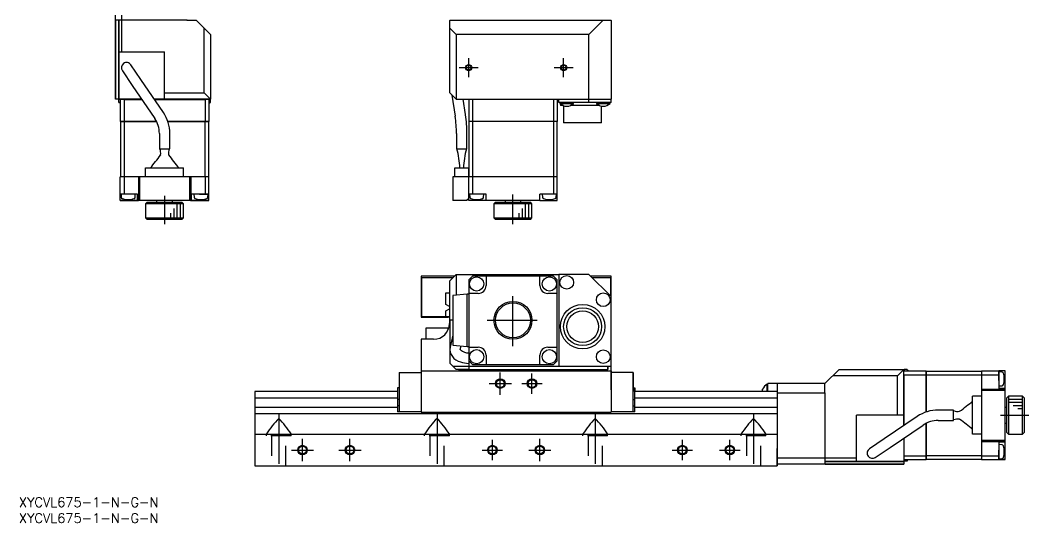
# Model space of a CAD drawing. Extents: x -1 to 660, y -8 to 406.
# Drawn here: x 0.4 to 319, y -8 to 150.9 of the extents above; entities that cross this region are included whole.
import ezdxf

# ---------------------------------------------------------------- set-up
doc = ezdxf.new("R2010")
doc.units = 0
doc.header["$LTSCALE"] = 0.5
doc.linetypes.add('CENTER', pattern=[50.8, 31.75, -6.35, 6.35, -6.35])
doc.linetypes.add('DASHED', pattern=[19.05, 12.7, -6.35])
for name, color, linetype in [('MSM_CENTER', 1, 'CENTER'), ('MSM_CONTINUOUS', 7, 'CONTINUOUS'), ('MSM_DASHED', 4, 'DASHED'), ('MSM_NARROW', 5, 'CONTINUOUS'), ('MSM_PART_NUMBER', 7, 'CONTINUOUS')]:
    doc.layers.add(name, color=color, linetype=linetype)
doc.styles.get("Standard").update_dxf_attribs({"font": 'txt.shx', "height": 3, "bigfont": 'bigfont.shx'})

# ---------------------------------------------------------------- blocks, each defined once
blk = doc.blocks.new('*U2')
at = {"layer": 'MSM_PART_NUMBER'}
blk.add_text('XYCVL675-1-N-G-N', height=3, dxfattribs=at).set_placement((0, -3))
blk = doc.blocks.new('*U3')
at = {"layer": 'MSM_PART_NUMBER'}
blk.add_text('XYCVL675-1-N-G-N', height=3, dxfattribs=at).set_placement((0, -8))

msp = doc.modelspace()

# ---------------------------------------------------------------- linework, layer by layer
at = {"layer": 'MSM_CENTER'}
for p, q in [((142.06, 132.87), (142.06, 138.87)), ((172.06, 132.87), (172.06, 138.87)), ((139.06, 135.87), (145.06, 135.87)), ((169.06, 135.87), (175.06, 135.87)), ((156.06, 86.42), (156.06, 95.82)), ((46, 95.32), (46, 86.42)), ((156.06, 47.8), (156.06, 64.2)), ((147.86, 56), (164.26, 56)), ((152.06, 32.5), (152.06, 39.5)), ((162.06, 32.77), (162.06, 39.23)), ((148.56, 36), (155.56, 36)), ((158.83, 36), (165.29, 36)), ((82.06, 26.5), (82.06, 8)), ((132.06, 26.5), (132.06, 8)), ((182.06, 26.5), (182.06, 8)), ((232.06, 26.5), (232.06, 8)), ((310.11, 26), (319.01, 26)), ((89.56, 11.5), (89.56, 18.5)), ((104.56, 11.5), (104.56, 18.5)), ((149.56, 11.77), (149.56, 18.23)), ((164.56, 11.5), (164.56, 18.5)), ((209.56, 11.77), (209.56, 18.23)), ((224.56, 11.77), (224.56, 18.23)), ((86.06, 15), (93.06, 15)), ((101.06, 15), (108.06, 15)), ((146.33, 15), (152.79, 15)), ((161.06, 15), (168.06, 15)), ((206.33, 15), (212.79, 15)), ((221.33, 15), (227.79, 15))]:
    msp.add_line(p, q, dxfattribs=at)
at = {"layer": 'MSM_CONTINUOUS'}
for p, q in [((30.5, 125.87), (30.5, 165.87)), ((32.5, 140.87), (32.5, 165.87)), ((53.11, 150.87), (30.5, 150.87)), ((30.5, 150.77), (30.5, 125.87)), ((31.4, 150.87), (31.4, 125.87)), ((31.5, 150.87), (31.5, 125.87)), ((53, 150.87), (56, 150.87)), ((56, 150.87), (56.1, 150.77)), ((58.5, 148.37), (56.1, 150.77)), ((136.16, 150.87), (136.06, 150.77)), ((136.16, 150.87), (136.06, 150.77)), ((136.06, 127.87), (136.06, 150.77)), ((136.06, 148.37), (136.06, 150.77)), ((136.16, 150.87), (156.19, 150.87)), ((139.06, 150.87), (156.19, 150.87)), ((156.19, 150.87), (184.56, 150.87)), ((156.19, 150.87), (184.06, 150.87)), ((184.56, 150.87), (180.06, 146.37)), ((184.56, 150.87), (187.06, 150.87)), ((187.06, 150.77), (186.96, 150.87)), ((187.06, 150.77), (187.06, 125.87)), ((58.5, 127.87), (58.5, 148.37)), ((60.5, 146.37), (58.5, 148.37)), ((138.06, 146.37), (136.06, 148.37)), ((60.5, 146.37), (60.5, 125.87)), ((138.06, 146.37), (138.06, 125.87)), ((180.06, 146.37), (138.06, 146.37)), ((180.06, 125.87), (180.06, 146.37)), ((31.5, 140.87), (46, 140.87)), ((46, 125.87), (46, 140.87)), ((136.06, 127.87), (136.06, 140.87)), ((32.66, 134.9), (35.8, 130.26)), ((38.54, 132.12), (35.39, 136.75)), ((45.62, 121.67), (38.54, 132.12)), ((35.8, 130.26), (42.89, 119.82)), ((46, 127.87), (58.5, 127.87)), ((58.5, 127.87), (60.5, 125.87)), ((136.06, 127.87), (138.06, 125.87)), ((138.06, 125.87), (136.06, 127.87)), ((31.4, 125.87), (30.5, 125.87)), ((31.4, 125.87), (30.5, 125.87)), ((31.4, 125.87), (31.5, 125.97)), ((31.4, 125.87), (31.5, 125.97)), ((31.5, 125.87), (31.5, 125.97)), ((31.6, 125.87), (31.5, 125.87)), ((31.5, 125.77), (31.6, 125.87)), ((38.79, 125.87), (31.5, 125.87)), ((31.5, 124.87), (31.5, 125.77)), ((31.5, 124.87), (31.5, 125.77)), ((32, 125.77), (31.5, 125.77)), ((31.5, 124.87), (32, 124.87)), ((32, 124.87), (31.5, 124.87)), ((31.6, 125.87), (38.79, 125.87)), ((32, 125.87), (32, 118.87)), ((38.79, 125.87), (32.4, 125.87)), ((33.2, 125.77), (33.1, 125.87)), ((33.2, 125.77), (33.2, 118.87)), ((33.2, 125.77), (38.85, 125.77)), ((60.5, 125.87), (42.77, 125.87)), ((42.77, 125.87), (60.4, 125.87)), ((42.77, 125.87), (60.5, 125.87)), ((42.84, 125.77), (58.8, 125.77)), ((58.9, 125.87), (58.8, 125.77)), ((58.8, 125.77), (58.8, 118.87)), ((60, 125.87), (60, 118.87)), ((60.5, 125.77), (60, 125.77)), ((60.5, 124.87), (60, 124.87)), ((60, 124.87), (60.5, 124.87)), ((60, 124.57), (60.15, 124.57)), ((60.15, 124.57), (60.15, 124.87)), ((60.4, 125.87), (60.5, 125.77)), ((60.5, 124.87), (60.5, 125.77)), ((136.77, 127.16), (137.82, 120.48)), ((138.06, 125.87), (180.06, 125.87)), ((141.08, 121), (140.31, 125.87)), ((142.16, 125.87), (142.06, 125.77)), ((142.06, 125.77), (142.06, 118.87)), ((143.26, 125.87), (143.26, 118.87)), ((168.86, 125.87), (168.86, 118.87)), ((170.06, 125.87), (170.06, 118.87)), ((170.56, 125.77), (170.66, 125.87)), ((170.56, 124.87), (170.56, 125.77)), ((180.06, 125.77), (170.56, 125.77)), ((180.06, 124.87), (170.56, 124.87)), ((170.91, 124.87), (170.91, 124.57)), ((170.91, 124.57), (175.21, 124.57)), ((171.06, 124.43), (171.06, 123.87)), ((175.21, 124.57), (175.21, 124.87)), ((180.02, 125.87), (180.06, 125.77)), ((180.06, 125.87), (187.06, 125.87)), ((180.06, 124.87), (180.06, 125.77)), ((187.06, 125.77), (180.06, 125.77)), ((187.06, 124.87), (180.06, 124.87)), ((182.41, 124.87), (182.41, 124.57)), ((182.41, 124.57), (184.56, 124.57)), ((184.56, 124.57), (186.71, 124.57)), ((186.71, 124.57), (186.71, 124.87)), ((186.96, 125.87), (187.06, 125.77)), ((187.06, 124.87), (187.06, 125.77)), ((171.98, 123.87), (171.06, 123.87)), ((172.06, 123.84), (172.06, 118.37)), ((183.48, 123.87), (174.14, 123.87)), ((184.06, 118.37), (184.06, 123.71)), ((32, 118.87), (43.44, 118.87)), ((43.44, 118.87), (32, 118.87)), ((32.1, 118.87), (32.1, 101.37)), ((33.24, 118.87), (33.24, 101.37)), ((60, 118.87), (47.01, 118.87)), ((47.01, 118.87), (60, 118.87)), ((58.76, 118.87), (58.76, 101.37)), ((59.9, 118.87), (59.9, 101.37)), ((143.26, 118.87), (142.06, 118.87)), ((142.16, 118.87), (142.16, 101.37)), ((168.86, 118.87), (143.26, 118.87)), ((143.3, 118.87), (143.3, 101.37)), ((168.82, 118.87), (168.82, 101.37)), ((170.06, 118.87), (168.86, 118.87)), ((169.96, 118.87), (169.96, 101.37)), ((184.06, 118.37), (172.06, 118.37)), ((44.35, 115.03), (44.35, 110.17)), ((47.65, 110.17), (47.65, 115.03)), ((138.21, 115.03), (138.21, 110.17)), ((141.51, 110.17), (141.51, 115.03)), ((44.35, 110.17), (47.65, 110.17)), ((138.21, 110.17), (141.51, 110.17)), ((44.74, 108.31), (44.7, 108.22)), ((40, 101.37), (40, 104.17)), ((40, 104.17), (52, 104.17)), ((52, 101.37), (52, 104.17)), ((137.66, 101.37), (137.66, 104.17)), ((137.66, 104.17), (142.06, 104.17)), ((142.06, 93.87), (142.06, 104.17)), ((60, 101.37), (32, 101.37)), ((32, 93.87), (32, 101.37)), ((33.2, 101.37), (33.2, 95.87)), ((37.75, 101.37), (37.75, 94.17)), ((38.1, 101.37), (38.1, 93.87)), ((53.9, 101.37), (53.9, 93.87)), ((54.25, 101.37), (54.25, 94.17)), ((58.8, 101.37), (58.8, 95.87)), ((60, 93.87), (60, 101.37)), ((143.26, 101.37), (137.06, 101.37)), ((137.06, 101.37), (137.06, 93.87)), ((143.26, 101.37), (143.26, 95.87)), ((168.86, 101.37), (143.26, 101.37)), ((168.86, 101.37), (168.86, 95.87)), ((170.06, 101.37), (168.86, 101.37)), ((170.06, 93.87), (170.06, 101.37)), ((37.5, 95.87), (32, 95.87)), ((32.25, 95.87), (32.34, 94.88)), ((36.66, 94.88), (36.75, 95.87)), ((37.5, 93.87), (37.5, 95.87)), ((60, 95.87), (54.5, 95.87)), ((54.5, 93.87), (54.5, 95.87)), ((55.25, 95.87), (55.34, 94.88)), ((57, 95.87), (59.75, 95.87)), ((59.66, 94.88), (59.75, 95.87)), ((59.75, 95.87), (60, 95.87)), ((147.56, 95.87), (142.06, 95.87)), ((142.31, 95.87), (142.39, 94.88)), ((146.72, 94.88), (146.81, 95.87)), ((147.56, 93.87), (147.56, 95.87)), ((170.06, 95.87), (164.56, 95.87)), ((164.56, 93.87), (164.56, 95.87)), ((165.31, 95.87), (165.39, 94.88)), ((169.72, 94.88), (169.81, 95.87)), ((32, 93.87), (37.78, 93.87)), ((60, 93.87), (32, 93.87)), ((37.75, 94.17), (37.78, 94.17)), ((37.78, 93.87), (37.78, 94.17)), ((40.5, 93.37), (40, 92.87)), ((40, 92.87), (40, 88.37)), ((52, 92.87), (40, 92.87)), ((40.5, 93.37), (51.5, 93.37)), ((43.5, 93.87), (43.5, 93.37)), ((48.5, 93.37), (48.5, 93.87)), ((52, 92.87), (51.5, 93.37)), ((52, 88.37), (52, 92.87)), ((54.25, 94.17), (54.22, 94.17)), ((54.22, 93.87), (54.22, 94.17)), ((54.22, 93.87), (60, 93.87)), ((141.56, 93.87), (137.06, 93.87)), ((142.06, 94.17), (141.56, 94.17)), ((141.56, 93.87), (141.56, 94.17)), ((147.56, 93.87), (142.06, 93.87)), ((164.56, 93.87), (147.56, 93.87)), ((150.56, 93.37), (150.06, 92.87)), ((162.06, 92.87), (150.06, 92.87)), ((150.06, 92.87), (150.06, 88.37)), ((150.56, 93.37), (161.56, 93.37)), ((153.56, 93.87), (153.56, 93.37)), ((158.56, 93.37), (158.56, 93.87)), ((162.06, 92.87), (161.56, 93.37)), ((162.06, 88.37), (162.06, 92.87)), ((164.56, 93.87), (170.06, 93.87)), ((40, 88.37), (40.5, 87.87)), ((40, 88.37), (52, 88.37)), ((51.5, 87.87), (40.5, 87.87)), ((51.5, 87.87), (52, 88.37)), ((150.06, 88.37), (162.06, 88.37)), ((150.06, 88.37), (150.56, 87.87)), ((161.56, 87.87), (150.56, 87.87)), ((161.56, 87.87), (162.06, 88.37)), ((136.06, 68.5), (138.06, 70.5)), ((138.06, 70.5), (170.56, 70.5)), ((138.06, 70.5), (138.06, 63.97)), ((170.56, 70.5), (170.56, 41.5)), ((180.06, 70.5), (170.56, 70.5)), ((187.06, 63.5), (180.06, 70.5)), ((127.06, 70), (127.06, 57)), ((137.56, 70), (127.06, 70)), ((127.26, 57.1), (127.26, 69.5)), ((127.26, 69.5), (137.06, 69.5)), ((136.06, 56), (136.06, 68.5)), ((143.26, 70), (142.06, 68.8)), ((142.06, 68.8), (142.06, 43.2)), ((147.56, 70), (143.26, 70)), ((147.56, 70), (147.56, 67)), ((164.56, 70), (147.56, 70)), ((164.56, 67), (164.56, 70)), ((168.86, 70), (164.56, 70)), ((170.06, 68.8), (168.86, 70)), ((170.06, 43.2), (170.06, 68.8)), ((187.06, 70), (180.56, 70)), ((181.06, 69.5), (186.86, 69.5)), ((186.86, 69.5), (186.86, 63.7)), ((186.86, 69.5), (186.86, 63.7)), ((187.06, 67.5), (187.06, 70)), ((187.06, 63.5), (187.06, 70)), ((134.86, 61.02), (134.86, 64.7)), ((134.86, 64.7), (136.06, 64.7)), ((141.56, 64.22), (137.06, 63.9)), ((137.06, 63.9), (137.06, 48.1)), ((142.06, 64.25), (141.56, 64.22)), ((141.56, 47.78), (141.56, 64.22)), ((145.06, 64.5), (142.06, 64.5)), ((170.06, 64.5), (167.06, 64.5)), ((187.06, 63.5), (187.06, 64.5)), ((136.05, 60.34), (134.86, 61.02)), ((187.06, 41.5), (187.06, 63.5)), ((134.86, 58.98), (136.05, 59.66)), ((134.86, 57.1), (134.86, 58.98)), ((127.06, 57), (135.66, 57)), ((136.06, 57.1), (127.26, 57.1)), ((135.66, 57), (135.66, 57.1)), ((135.66, 57), (135.66, 57.1)), ((135.96, 56.5), (135.96, 55)), ((135.96, 56.5), (136.06, 56.5)), ((136.06, 56), (136.06, 42.5)), ((137.06, 56), (136.06, 56)), ((135.56, 53.5), (128.56, 53.5)), ((128.56, 53.5), (128.56, 50)), ((135.56, 53.04), (135.56, 53.5)), ((137.06, 51.26), (136.19, 47.54)), ((127.06, 50), (127.06, 40)), ((130.96, 50), (127.06, 50)), ((137.06, 48.1), (141.56, 47.78)), ((139.41, 46.8), (139.67, 47.92)), ((139.45, 46.73), (139.41, 46.81)), ((139.53, 46.63), (139.45, 46.73)), ((141.56, 47.78), (142.06, 47.75)), ((142.06, 47.5), (145.06, 47.5)), ((147.56, 45), (147.56, 42)), ((164.56, 42), (164.56, 45)), ((167.06, 47.5), (170.06, 47.5)), ((136.06, 42.5), (137.06, 41.5)), ((137.06, 41.5), (142.06, 41.5)), ((137.06, 41.5), (138.06, 40.5)), ((142.06, 43.2), (143.26, 42)), ((142.06, 43.2), (142.06, 41.5)), ((142.06, 41.5), (170.56, 41.5)), ((142.06, 41.4), (142.16, 41.5)), ((143.26, 42), (147.56, 42)), ((147.56, 42), (164.56, 42)), ((164.56, 42), (168.86, 42)), ((168.86, 42), (170.06, 43.2)), ((170.56, 41.5), (187.06, 41.5)), ((186.06, 41.5), (186.06, 40.5)), ((186.06, 40.5), (186.06, 41.5)), ((187.06, 40), (187.06, 41.5)), ((187.06, 40), (187.06, 41.5)), ((120.06, 39.5), (120.06, 27.1)), ((120.06, 39.5), (127.06, 39.5)), ((127.06, 40), (139.06, 40)), ((127.06, 40), (127.06, 27)), ((142.06, 40.5), (138.06, 40.5)), ((139.06, 40.3), (175.06, 40.3)), ((139.06, 40), (139.06, 40.3)), ((139.06, 40), (139.06, 40.3)), ((139.06, 40), (187.06, 40)), ((142.06, 41.4), (142.06, 40.5)), ((186.06, 41.4), (142.06, 41.4)), ((142.06, 40.5), (186.06, 40.5)), ((175.06, 40.3), (175.06, 40)), ((187.06, 40), (187.06, 27)), ((187.06, 40), (187.06, 39.65)), ((187.06, 34), (187.06, 40)), ((194.06, 39.5), (187.06, 39.5)), ((194.06, 27.1), (194.06, 39.5)), ((194.06, 39.5), (194.06, 33.5)), ((259.06, 40.5), (254.66, 36.1)), ((277.56, 38.5), (257.06, 38.5)), ((259.06, 40.5), (279.56, 40.5)), ((277.56, 38.5), (279.56, 40.5)), ((277.56, 26), (277.56, 38.5)), ((279.56, 22.77), (279.56, 40.5)), ((279.56, 40.4), (279.66, 40.5)), ((279.56, 22.77), (279.56, 40.5)), ((279.56, 40), (286.56, 40)), ((279.56, 38.9), (279.66, 38.8)), ((279.66, 40.5), (279.66, 40)), ((280.56, 40.5), (279.66, 40.5)), ((279.66, 38.8), (286.56, 38.8)), ((279.66, 22.84), (279.66, 38.8)), ((280.56, 40.5), (280.56, 40)), ((280.85, 40.15), (280.56, 40.15)), ((280.85, 40), (280.85, 40.15)), ((286.56, 40), (286.56, 27.01)), ((286.56, 27.01), (286.56, 40)), ((286.56, 39.9), (304.06, 39.9)), ((286.56, 38.76), (304.06, 38.76)), ((304.06, 40), (304.06, 12)), ((304.06, 40), (309.56, 40)), ((304.06, 38.8), (309.56, 38.8)), ((309.56, 40), (309.56, 34.5)), ((311.56, 40), (309.56, 40)), ((309.56, 37), (309.56, 40)), ((310.54, 39.66), (309.56, 39.75)), ((311.56, 37), (311.56, 40)), ((236.36, 33.5), (236.36, 35.85)), ((236.56, 35.85), (236.36, 35.85)), ((254.56, 36), (236.56, 36)), ((236.56, 33.5), (236.56, 36)), ((239.56, 36), (239.56, 10)), ((254.56, 36), (254.66, 36.1)), ((254.56, 33), (254.56, 36)), ((309.56, 35.25), (310.54, 35.34)), ((311.56, 34.22), (311.56, 37)), ((311.56, 15), (311.56, 37)), ((74.56, 33.5), (74.56, 10)), ((119.56, 33.5), (74.56, 33.5)), ((119.56, 34.7), (119.56, 27.1)), ((120.06, 34.7), (119.56, 34.7)), ((194.06, 34.7), (194.56, 34.7)), ((194.56, 27.1), (194.56, 34.7)), ((194.56, 34.7), (194.56, 33.5)), ((239.56, 33.5), (194.56, 33.5)), ((234.91, 33.5), (234.91, 34.22)), ((254.56, 33), (239.56, 33)), ((254.56, 33.11), (254.56, 10.5)), ((301.26, 20), (301.26, 32)), ((304.06, 32), (301.26, 32)), ((304.06, 34.25), (311.26, 34.25)), ((304.06, 33.9), (311.56, 33.9)), ((311.56, 34.5), (309.56, 34.5)), ((311.26, 34.25), (311.26, 34.22)), ((311.56, 34.22), (311.26, 34.22)), ((312.56, 32), (312.06, 31.5)), ((317.06, 32), (312.56, 32)), ((312.56, 32), (312.56, 20)), ((317.56, 31.5), (317.06, 32)), ((317.06, 20), (317.06, 32)), ((74.56, 31.54), (119.56, 31.54)), ((120.06, 31.02), (119.56, 31.02)), ((120.06, 28.98), (119.56, 28.98)), ((194.06, 31.02), (194.56, 31.02)), ((194.06, 28.98), (194.56, 28.98)), ((194.56, 31.54), (239.56, 31.54)), ((312.06, 20.5), (312.06, 31.5)), ((317.56, 31.5), (317.56, 20.5)), ((119.56, 28.46), (74.56, 28.46)), ((239.56, 26.5), (74.56, 26.5)), ((127.06, 27.1), (119.56, 27.1)), ((127.06, 27), (187.06, 27)), ((194.56, 27.1), (187.06, 27.1)), ((239.56, 28.46), (194.56, 28.46)), ((279.56, 26), (264.56, 26)), ((264.56, 11.5), (264.56, 26)), ((283.76, 25.62), (273.31, 18.54)), ((295.26, 27.65), (290.4, 27.65)), ((295.26, 24.35), (295.26, 27.65)), ((312.06, 28.5), (311.56, 28.5)), ((275.16, 15.8), (285.61, 22.89)), ((286.56, 12), (286.56, 23.44)), ((286.56, 23.44), (286.56, 12)), ((290.4, 24.35), (295.26, 24.35)), ((297.11, 24.74), (297.2, 24.7)), ((311.56, 23.5), (312.06, 23.5)), ((74.56, 20), (239.56, 20)), ((78.32, 20), (78.16, 20.13)), ((85.8, 20), (85.96, 20.13)), ((128.32, 20), (128.16, 20.13)), ((135.8, 20), (135.96, 20.13)), ((178.32, 20), (178.16, 20.13)), ((185.8, 20), (185.96, 20.13)), ((228.32, 20), (228.16, 20.13)), ((235.8, 20), (235.96, 20.13)), ((304.06, 20), (301.26, 20)), ((312.06, 20.5), (312.56, 20)), ((312.56, 20), (317.06, 20)), ((317.06, 20), (317.56, 20.5)), ((273.31, 18.54), (268.67, 15.39)), ((279.56, 18.79), (279.56, 11.5)), ((279.56, 18.79), (279.56, 11.5)), ((279.66, 13.2), (279.66, 18.85)), ((304.06, 18.1), (311.56, 18.1)), ((304.06, 17.75), (311.26, 17.75)), ((311.56, 17.5), (309.56, 17.5)), ((309.56, 17.5), (309.56, 12)), ((310.54, 16.66), (309.56, 16.75)), ((311.56, 17.78), (311.26, 17.78)), ((311.26, 17.78), (311.26, 17.75)), ((311.56, 17.5), (311.56, 17.78)), ((311.56, 15), (311.56, 17.5)), ((239.56, 10), (239.56, 15.5)), ((270.52, 12.66), (275.16, 15.8)), ((279.66, 13.2), (279.56, 13.1)), ((279.66, 13.2), (286.56, 13.2)), ((286.56, 13.24), (304.06, 13.24)), ((304.06, 13.2), (309.56, 13.2)), ((309.56, 12), (309.56, 15)), ((311.56, 12), (311.56, 15)), ((74.56, 10), (239.56, 10)), ((239.56, 12.5), (264.56, 12.5)), ((279.56, 10.5), (239.56, 10.5)), ((254.56, 11.5), (279.56, 11.5)), ((254.56, 11.4), (279.56, 11.4)), ((254.66, 10.5), (279.56, 10.5)), ((279.56, 11.5), (279.46, 11.5)), ((279.56, 11.4), (279.46, 11.5)), ((279.56, 11.4), (279.46, 11.5)), ((279.56, 12), (286.56, 12)), ((279.56, 12), (286.56, 12)), ((279.66, 11.5), (279.56, 11.6)), ((279.56, 11.4), (279.56, 10.5)), ((279.56, 11.4), (279.56, 10.5)), ((279.66, 12), (279.66, 11.5)), ((280.56, 11.5), (279.66, 11.5)), ((280.56, 12), (280.56, 11.5)), ((286.56, 12.1), (304.06, 12.1)), ((286.56, 12.1), (304.06, 12.1)), ((304.06, 12), (309.56, 12)), ((304.06, 12), (311.56, 12)), ((309.56, 12.25), (310.54, 12.34)), ((311.56, 12), (309.56, 12))]:
    msp.add_line(p, q, dxfattribs=at)
for centre, radius in [((142.06, 135.87), 0.783), ((172.06, 135.87), 0.783), ((173.06, 68), 2.15), ((144.56, 67.5), 2.25), ((167.56, 67.5), 2.25), ((184.56, 62.5), 2.15), ((156.06, 56), 6), ((156.06, 56), 5.5), ((178.06, 54), 7), ((178.06, 54), 6), ((178.06, 54), 5), ((144.56, 44.5), 2.25), ((167.56, 44.5), 2.25), ((184.56, 44.5), 2.15), ((152.06, 36), 1.23), ((162.06, 36), 1.23), ((89.56, 15), 1.23), ((104.56, 15), 1.23), ((149.56, 15), 1.23), ((164.56, 15), 1.23), ((209.56, 15), 1.23), ((224.56, 15), 1.23)]:
    msp.add_circle(centre, radius, dxfattribs=at)
for centre, radius, start, end in [((34.03, 135.83), 1.66, 126.3601, 214.4313), ((34.02, 135.83), 1.65, 33.8333, 126.0093), ((58, 126.67), 3, 311.8103, 315.78), ((173.06, 126.67), 3, 224.22, 315.78), ((184.56, 126.67), 3, 224.22, 315.78), ((35.81, 115.04), 11.84, 359.9509, 34.0564), ((35.81, 115.04), 8.54, 359.9287, 34.0288), ((102.54, 115.24), 35.66, 359.6613, 8.4567), ((102.3, 115.22), 39.2, 359.7177, 8.4755), ((41.58, 108.85), 3.21, 350.2787, 24.1179), ((50.18, 108.9), 2.97, 154.6953, 192.2257), ((110.72, 102.75), 28.62, 2.8322, 15.0159), ((167.3, 103.02), 26.91, 164.5953, 177.5566), ((-4.17, 143.52), 60.29, 319.2516, 324.1616), ((87.03, 136.2), 48.58, 215.093, 221.2478), ((32.83, 94.92), 0.5, 185, 252.3708), ((34.5, 100.17), 6, 252.3708, 287.6292), ((36.17, 94.92), 0.5, 287.6292, 355), ((55.83, 94.92), 0.5, 185, 252.3708), ((57.5, 100.17), 6, 252.3708, 287.6292), ((59.17, 94.92), 0.5, 287.6292, 355), ((142.89, 94.92), 0.5, 185, 252.3708), ((144.56, 100.17), 6, 252.3708, 287.6292), ((146.22, 94.92), 0.5, 287.6292, 355), ((165.89, 94.92), 0.5, 185, 252.3708), ((167.56, 100.17), 6, 252.3708, 287.6292), ((169.22, 94.92), 0.5, 287.6292, 355), ((145.06, 67), 2.5, 270, 360), ((167.06, 67), 2.5, 180, 270), ((130.96, 55), 5, 270, 0), ((140.28, 46.96), 4.14, 172.4446, 258.6833), ((142.25, 50.05), 4.37, 231.3798, 267.4338), ((145.06, 45), 2.5, 360, 90), ((167.06, 45), 2.5, 90, 180), ((142.64, 51.8), 9.45, 250.4373, 266.4987), ((278.76, 38), 3, 41.8103, 45.78), ((310.5, 39.17), 0.5, 17.6292, 85), ((305.26, 37.5), 6, 342.3708, 17.6291), ((237.92, 33), 3.25, 118.7266, 157.939), ((310.5, 35.83), 0.5, 275, 342.3708), ((269.23, 67.03), 48.58, 305.093, 311.2478), ((290.39, 15.81), 11.84, 89.9509, 124.0564), ((296.53, 30.18), 2.97, 244.6953, 282.2258), ((104.49, 3.04), 31.38, 135.6092, 147.0188), ((59.63, 3.04), 31.38, 32.9812, 44.3908), ((154.49, 3.04), 31.38, 135.6092, 147.0188), ((109.63, 3.04), 31.38, 32.9812, 44.3908), ((204.49, 3.04), 31.38, 135.6092, 147.0188), ((159.63, 3.04), 31.38, 32.9812, 44.3908), ((254.49, 3.04), 31.38, 135.6092, 147.0188), ((209.63, 3.04), 31.38, 32.9812, 44.3908), ((290.39, 15.81), 8.54, 89.9287, 124.0288), ((296.57, 21.58), 3.21, 80.2787, 114.1179), ((261.9, -24.17), 60.29, 49.2516, 54.1616), ((310.5, 16.17), 0.5, 17.6292, 85), ((305.26, 14.5), 6, 342.3708, 17.6291), ((269.6, 14.02), 1.65, 123.8333, 216.0093), ((269.59, 14.03), 1.66, 216.3604, 304.4309), ((310.5, 12.83), 0.5, 275, 342.3708)]:
    msp.add_arc(centre, radius, start, end, dxfattribs=at)
at = {"layer": 'MSM_DASHED'}
for p, q in [((78.16, 19.5), (78.16, 20.13)), ((85.96, 19.5), (78.16, 19.5)), ((79.81, 19.5), (79.81, 10)), ((84.31, 10), (84.31, 19.5)), ((85.96, 19.5), (85.96, 20.13)), ((128.16, 19.5), (128.16, 20.13)), ((135.96, 19.5), (128.16, 19.5)), ((129.81, 19.5), (129.81, 10)), ((134.31, 10), (134.31, 19.5)), ((135.96, 19.5), (135.96, 20.13)), ((178.16, 19.5), (178.16, 20.13)), ((185.96, 19.5), (178.16, 19.5)), ((179.81, 19.5), (179.81, 10)), ((184.31, 10), (184.31, 19.5)), ((185.96, 19.5), (185.96, 20.13)), ((228.16, 19.5), (228.16, 20.13)), ((235.96, 19.5), (228.16, 19.5)), ((229.81, 19.5), (229.81, 10)), ((234.31, 10), (234.31, 19.5)), ((235.96, 19.5), (235.96, 20.13))]:
    msp.add_line(p, q, dxfattribs=at)
at = {"layer": 'MSM_NARROW'}
for p, q in [((50, 88.37), (50, 92.87)), ((51, 88.37), (51, 92.87)), ((160.06, 88.37), (160.06, 92.87)), ((161.06, 88.37), (161.06, 92.87)), ((48, 88.37), (48, 89.87)), ((49, 88.37), (49, 91.37)), ((158.06, 88.37), (158.06, 89.87)), ((159.06, 88.37), (159.06, 91.37)), ((317.06, 31), (312.56, 31)), ((317.06, 30), (312.56, 30)), ((317.06, 29), (314.06, 29)), ((317.06, 28), (315.56, 28))]:
    msp.add_line(p, q, dxfattribs=at)
for centre, radius in [((142.06, 135.87), 1), ((172.06, 135.87), 1), ((152.06, 36), 1.5), ((162.06, 36), 1.5), ((89.56, 15), 1.5), ((104.56, 15), 1.5), ((149.56, 15), 1.5), ((164.56, 15), 1.5), ((209.56, 15), 1.5), ((224.56, 15), 1.5)]:
    msp.add_circle(centre, radius, dxfattribs=at)

# ---------------------------------------------------------------- block references
at = {"layer": 'MSM_CONTINUOUS'}
for name in ['*U2', '*U3']:
    msp.add_blockref(name, (0, 0), dxfattribs=at)

doc.saveas('drawing.dxf')
